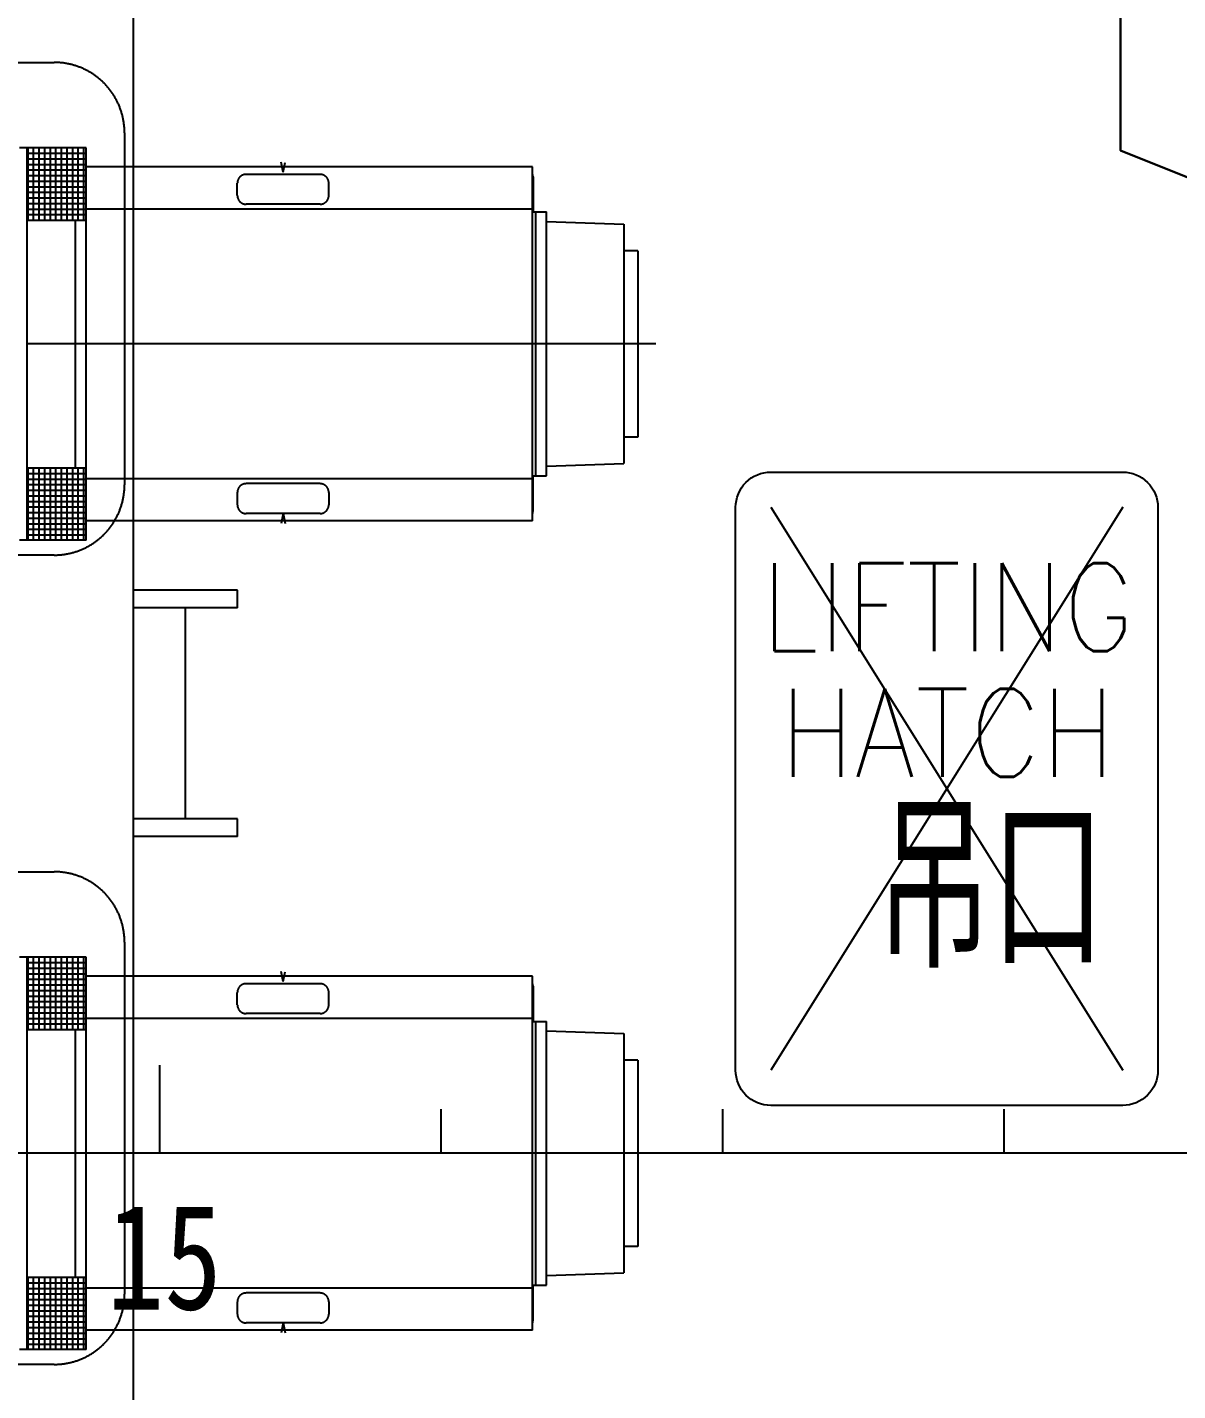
# Model space of a CAD drawing. Header units: millimetres. Extents: x -1838618 to -1600818, y -1770412 to -1553248.
# Drawn here: x -1815822 to -1812552, y -1686220 to -1682346 of the extents above; entities that cross this region are included whole.
import ezdxf
from ezdxf.enums import TextEntityAlignment as Align

# ---------------------------------------------------------------- set-up
doc = ezdxf.new("R2010")
doc.units = ezdxf.units.MM
doc.header["$LTSCALE"] = 100
for name, pattern in [('ACAD_ISO04W100', [30, 24, -3, 0, -3]), ('CENTER', [2, 1.25, -0.25, 0.25, -0.25]), ('CENTER1', [2, 1.25, -0.25, 0.25, -0.25]), ('DASHED', [0.75, 0.5, -0.25]), ('PHANTOM', [2.5, 1.25, -0.25, 0.25, -0.25, 0.25, -0.25])]:
    doc.linetypes.add(name, pattern=pattern)
doc.layers.add('111steel', color=2, linetype='Continuous', lineweight=50)
doc.layers.add('Vent', color=181, linetype='Continuous', lineweight=30)
for name, color, linetype in [('412equipment', 6, 'Continuous'), ('416grating', 9, 'Continuous'), ('417accessory', 121, 'Continuous'), ('TV', 7, 'Continuous')]:
    doc.layers.add(name, color=color, linetype=linetype)
doc.styles.add('ROMANS4', font='romans.shx', dxfattribs={"width": 0.8, "height": 400, "bigfont": 'hzdx.shx'})
doc.styles.add('ROMANT', font='', dxfattribs={"width": 0.8})
doc.styles.add('样式 1', font='gbenor.shx', dxfattribs={"bigfont": 'gbcbig.shx'})
doc.styles.get('ROMANT').set_extended_font_data('SimSun')

# ---------------------------------------------------------------- blocks, each defined once
blk = doc.blocks.new('67')
at = {"color": 4}
for p, q in [((10600, 0), (10600, 250)), ((11400, 0), (11400, 125)), ((12200, 0), (12200, 125)), ((13000, 0), (13000, 125))]:
    blk.add_line(p, q, dxfattribs=at)
at = {"color": 4, "ltscale": 100}
blk.add_line((26786.6, 0), (-4089.1, 0), dxfattribs=at)
at = {"color": 4, "style": 'ROMANT', "width": 0.8}
blk.add_text('15', height=300, dxfattribs=at).set_placement((10449.8, -444))
blk = doc.blocks.new('GE-2')
at = {"layer": 'TV', "color": 7, "linetype": 'Continuous', "ltscale": 25.4}
for p, q in [((-18745.3, 47154.3), (-18934.3, 47154.3)), ((-18912.3, 46039.3), (-18912.3, 47154.3)), ((-18912.3, 47139), (-18745.3, 47139)), ((-18912.3, 47123.1), (-18745.3, 47123.1)), ((-18910, 46948.8), (-18910, 47154.3)), ((-18894.2, 46948.8), (-18894.2, 47154.3)), ((-18878.3, 46948.8), (-18878.3, 47154.3)), ((-18862.4, 46948.8), (-18862.4, 47154.3)), ((-18846.5, 46948.8), (-18846.5, 47154.3)), ((-18830.7, 46948.8), (-18830.7, 47154.3)), ((-18814.8, 46948.8), (-18814.8, 47154.3)), ((-18798.9, 46948.8), (-18798.9, 47154.3)), ((-18783, 46948.8), (-18783, 47154.3)), ((-18767.2, 46948.8), (-18767.2, 47154.3)), ((-18751.3, 46948.8), (-18751.3, 47154.3)), ((-18745.3, 46039.3), (-18745.3, 47154.3)), ((-18912.3, 47107.2), (-18745.3, 47107.2)), ((-18912.3, 47091.3), (-18745.3, 47091.3)), ((-17476.8, 47099.8), (-18745.3, 47099.8)), ((-18185.3, 47084.8), (-18191.1, 47113)), ((-18185.3, 47084.8), (-18179.4, 47112.9)), ((-17476.8, 46093.8), (-17476.8, 47099.8)), ((-18912.3, 47075.5), (-18745.3, 47075.5)), ((-18912.3, 47059.6), (-18745.3, 47059.6)), ((-18912.3, 47043.7), (-18745.3, 47043.7)), ((-17474.8, 47071.8), (-17474.8, 46971.8)), ((-18912.3, 47027.8), (-18745.3, 47027.8)), ((-18912.3, 47012), (-18745.3, 47012)), ((-18912.3, 46996.1), (-18745.3, 46996.1)), ((-18912.3, 46980.2), (-18745.3, 46980.2)), ((-18912.3, 46964.3), (-18745.3, 46964.3)), ((-17476.8, 46979.8), (-18745.3, 46979.8)), ((-17476.8, 46971.8), (-17436.8, 46971.8)), ((-17466.8, 46221.8), (-17466.8, 46971.8)), ((-17436.8, 46221.8), (-17436.8, 46971.8)), ((-18912.3, 46948.8), (-18745.3, 46948.8)), ((-18775.3, 46244.8), (-18775.3, 46948.6)), ((-17436.8, 46944.5), (-17216.8, 46936.8)), ((-17216.8, 46936.8), (-17216.8, 46256.8)), ((-17176.8, 46861.8), (-17216.8, 46861.8)), ((-17176.8, 46861.8), (-17176.8, 46331.8)), ((-17176.8, 46331.8), (-17216.8, 46331.8)), ((-18912.3, 46244.8), (-18745.3, 46244.8)), ((-18912.3, 46244.6), (-18745.3, 46244.6)), ((-18912.3, 46228.8), (-18745.3, 46228.8)), ((-18910, 46039.3), (-18910, 46244.8)), ((-18894.2, 46039.3), (-18894.2, 46244.8)), ((-18878.3, 46039.3), (-18878.3, 46244.8)), ((-18862.4, 46039.3), (-18862.4, 46244.8)), ((-18846.5, 46039.3), (-18846.5, 46244.8)), ((-18830.7, 46039.3), (-18830.7, 46244.8)), ((-18814.8, 46039.3), (-18814.8, 46244.8)), ((-18798.9, 46039.3), (-18798.9, 46244.8)), ((-18783, 46039.3), (-18783, 46244.8)), ((-18767.2, 46039.3), (-18767.2, 46244.8)), ((-18751.3, 46039.3), (-18751.3, 46244.8)), ((-17436.8, 46249.2), (-17216.8, 46256.8)), ((-18912.3, 46212.9), (-18745.3, 46212.9)), ((-18912.3, 46197), (-18745.3, 46197)), ((-17476.8, 46213.8), (-18745.3, 46213.8)), ((-17476.8, 46221.8), (-17436.8, 46221.8)), ((-17474.8, 46121.8), (-17474.8, 46221.8)), ((-18912.3, 46181.1), (-18745.3, 46181.1)), ((-18912.3, 46165.3), (-18745.3, 46165.3)), ((-18912.3, 46149.4), (-18745.3, 46149.4)), ((-18912.3, 46133.5), (-18745.3, 46133.5)), ((-18912.3, 46117.6), (-18745.3, 46117.6)), ((-18185.3, 46114.8), (-18191.1, 46086.7)), ((-18185.3, 46114.8), (-18179.5, 46086.7)), ((-18912.3, 46101.8), (-18745.3, 46101.8)), ((-18912.3, 46085.9), (-18745.3, 46085.9)), ((-17476.8, 46093.8), (-18745.3, 46093.8)), ((-18745.3, 46039.3), (-18934.3, 46039.3)), ((-18912.3, 46070), (-18745.3, 46070)), ((-18912.3, 46054.1), (-18745.3, 46054.1))]:
    blk.add_line(p, q, dxfattribs=at)
at = {"layer": 'TV', "color": 7, "linetype": 'DASHED', "ltscale": 25.4}
for p, q in [((-18080.3, 47078.8), (-18290.3, 47078.8)), ((-18315.3, 47018.8), (-18315.3, 47053.8)), ((-18055.3, 47018.8), (-18055.3, 47053.8)), ((-18080.3, 46993.8), (-18290.3, 46993.8)), ((-18080.3, 46199.8), (-18290.3, 46199.8)), ((-18315.3, 46174.8), (-18315.3, 46139.8)), ((-18055.3, 46174.8), (-18055.3, 46139.8)), ((-18080.3, 46114.8), (-18290.3, 46114.8))]:
    blk.add_line(p, q, dxfattribs=at)
at = {"layer": 'TV', "color": 7, "linetype": 'CENTER', "ltscale": 25.4}
blk.add_line((-17126, 46596.8), (-18912.3, 46596.8), dxfattribs=at)
at = {"layer": 'TV', "color": 7, "linetype": 'Continuous'}
blk.add_line((-17483.9, 46596.8), (-17484.5, 46596.8), dxfattribs=at)
at = {"layer": 'TV', "color": 7, "linetype": 'DASHED', "ltscale": 25.4}
for centre, start, end in [((-18290.3, 47053.8), 90, 180), ((-18080.3, 47053.8), 360, 90), ((-18290.3, 47018.8), 180, 270), ((-18080.3, 47018.8), 270, 0), ((-18290.3, 46174.8), 90, 180), ((-18080.3, 46174.8), 360, 90), ((-18290.3, 46139.8), 180, 270), ((-18080.3, 46139.8), 270, 0)]:
    blk.add_arc(centre, 25, start, end, dxfattribs=at)
at = {"layer": 'TV', "color": 7, "linetype": 'Continuous', "ltscale": 25.4}
for centre, start, end in [((-17499.8, 47071.8), 360, 23.0711), ((-17499.8, 46121.8), 336.9289, 0)]:
    blk.add_arc(centre, 25, start, end, dxfattribs=at)
blk = doc.blocks.new('A$C491301AA')
at = {"layer": '111steel', "color": 9, "linetype": 'PHANTOM', "lineweight": -3, "ltscale": 200}
for p, q in [((200, 1400), (2800, 1400)), ((0, 200), (0, 1200)), ((3000, 1200), (3000, 200)), ((2800, 0), (200, 0))]:
    blk.add_line(p, q, dxfattribs=at)
for centre, start, end in [((200, 1200), 90, 180), ((2800, 1200), 0, 90), ((200, 200), 180, 270), ((2800, 200), 270, 0)]:
    blk.add_arc(centre, 200, start, end, dxfattribs=at)
blk = doc.blocks.new('A$C7F596DC5')
at = {"layer": 'Vent', "color": 2}
mesh = blk.add_polyface(dxfattribs=at)
corners = [(11030.6, 2729.9, 10300), (11030.6, 2729.9, 10010), (11030.6, 3429.9, 10010), (11030.6, 3429.9, 10300), (10730.6, 2849.9, 10300), (10730.6, 2849.9, 10010), (10730.6, 3429.9, 10010), (10730.6, 3429.9, 10300)]
mesh.append_faces([[corners[k] for k in face] for face in [(0, 4, 7, 3), (0, 4, 5, 1), (1, 5, 6, 2), (3, 7, 6, 2)]], dxfattribs={"color": 2})
blk = doc.blocks.new('UPPER PLATFORM')
at = {"layer": '416grating'}
blk.add_line((-16075, -3757.5), (-16075, 4000), dxfattribs=at)
at = {"layer": '417accessory'}
for p, q in [((-15778.59, 1600), (-16075, 1600)), ((-15778.59, 1550), (-15778.59, 1600)), ((-15778.59, 1550), (-16075, 1550)), ((-15926.79, 950), (-15926.79, 1550)), ((-15778.59, 950), (-16075, 950)), ((-15778.59, 900), (-15778.59, 950)), ((-15778.59, 900), (-16075, 900))]:
    blk.add_line(p, q, dxfattribs=at)
at = {"color": 2, "lineweight": -3}
for p in [(-19100, 1700), (-19100, -600)]:
    blk.add_blockref('A$C491301AA', p, dxfattribs=at)
at = {"layer": '412equipment', "lineweight": -3}
for p in [(2535.8, -44296.84), (2535.8, -46596.84)]:
    blk.add_blockref('GE-2', p, dxfattribs=at)
at = {"layer": '416grating', "lineweight": -3}
blk.add_blockref('A$C7F596DC5', (-24000, 0), dxfattribs=at)

msp = doc.modelspace()

# ---------------------------------------------------------------- linework, layer by layer
at = {"color": 0, "linetype": 'CENTER1', "ltscale": 100}
for p, q in [((-1812708.4, -1683709.8), (-1813708.4, -1685309.8)), ((-1813708.4, -1683709.8), (-1812708.4, -1685309.8, 590))]:
    msp.add_line(p, q, dxfattribs=at)
at = {"color": 0, "linetype": 'ByBlock', "lineweight": -3, "ltscale": 0.8}
msp.add_lwpolyline([(-1813708.4, -1683609.8), (-1812708.4, -1683609.8, -0.414214), (-1812608.4, -1683709.8), (-1812608.4, -1685309.8, -0.414214), (-1812708.4, -1685409.8), (-1813708.4, -1685409.8, -0.414214), (-1813808.4, -1685309.8), (-1813808.4, -1683709.8, -0.414214)], format="xyb", close=True, dxfattribs=at)

# ---------------------------------------------------------------- block references
at = {"color": 9, "linetype": 'ACAD_ISO04W100'}
msp.add_blockref('UPPER PLATFORM', (-1799445.3, -1685545.7), dxfattribs=at)
at = {"color": 7}
msp.add_blockref('67', (-1826045.3, -1685545.7), dxfattribs=at)

# ---------------------------------------------------------------- texts
at = {"color": 2, "style": 'ROMANS4', "width": 0.9}
for s, p in [('LIFTING', (-1813206, -1683993.9)), ('HATCH', (-1813206, -1684350.8))]:
    msp.add_text(s, height=250, dxfattribs=at).set_placement(p, align=Align.MIDDLE)
at = {"color": 2, "style": '样式 1'}
msp.add_text(' 吊口', height=450, dxfattribs=at).set_placement((-1813204.6, -1684783.2), align=Align.MIDDLE)

doc.saveas('drawing.dxf')
